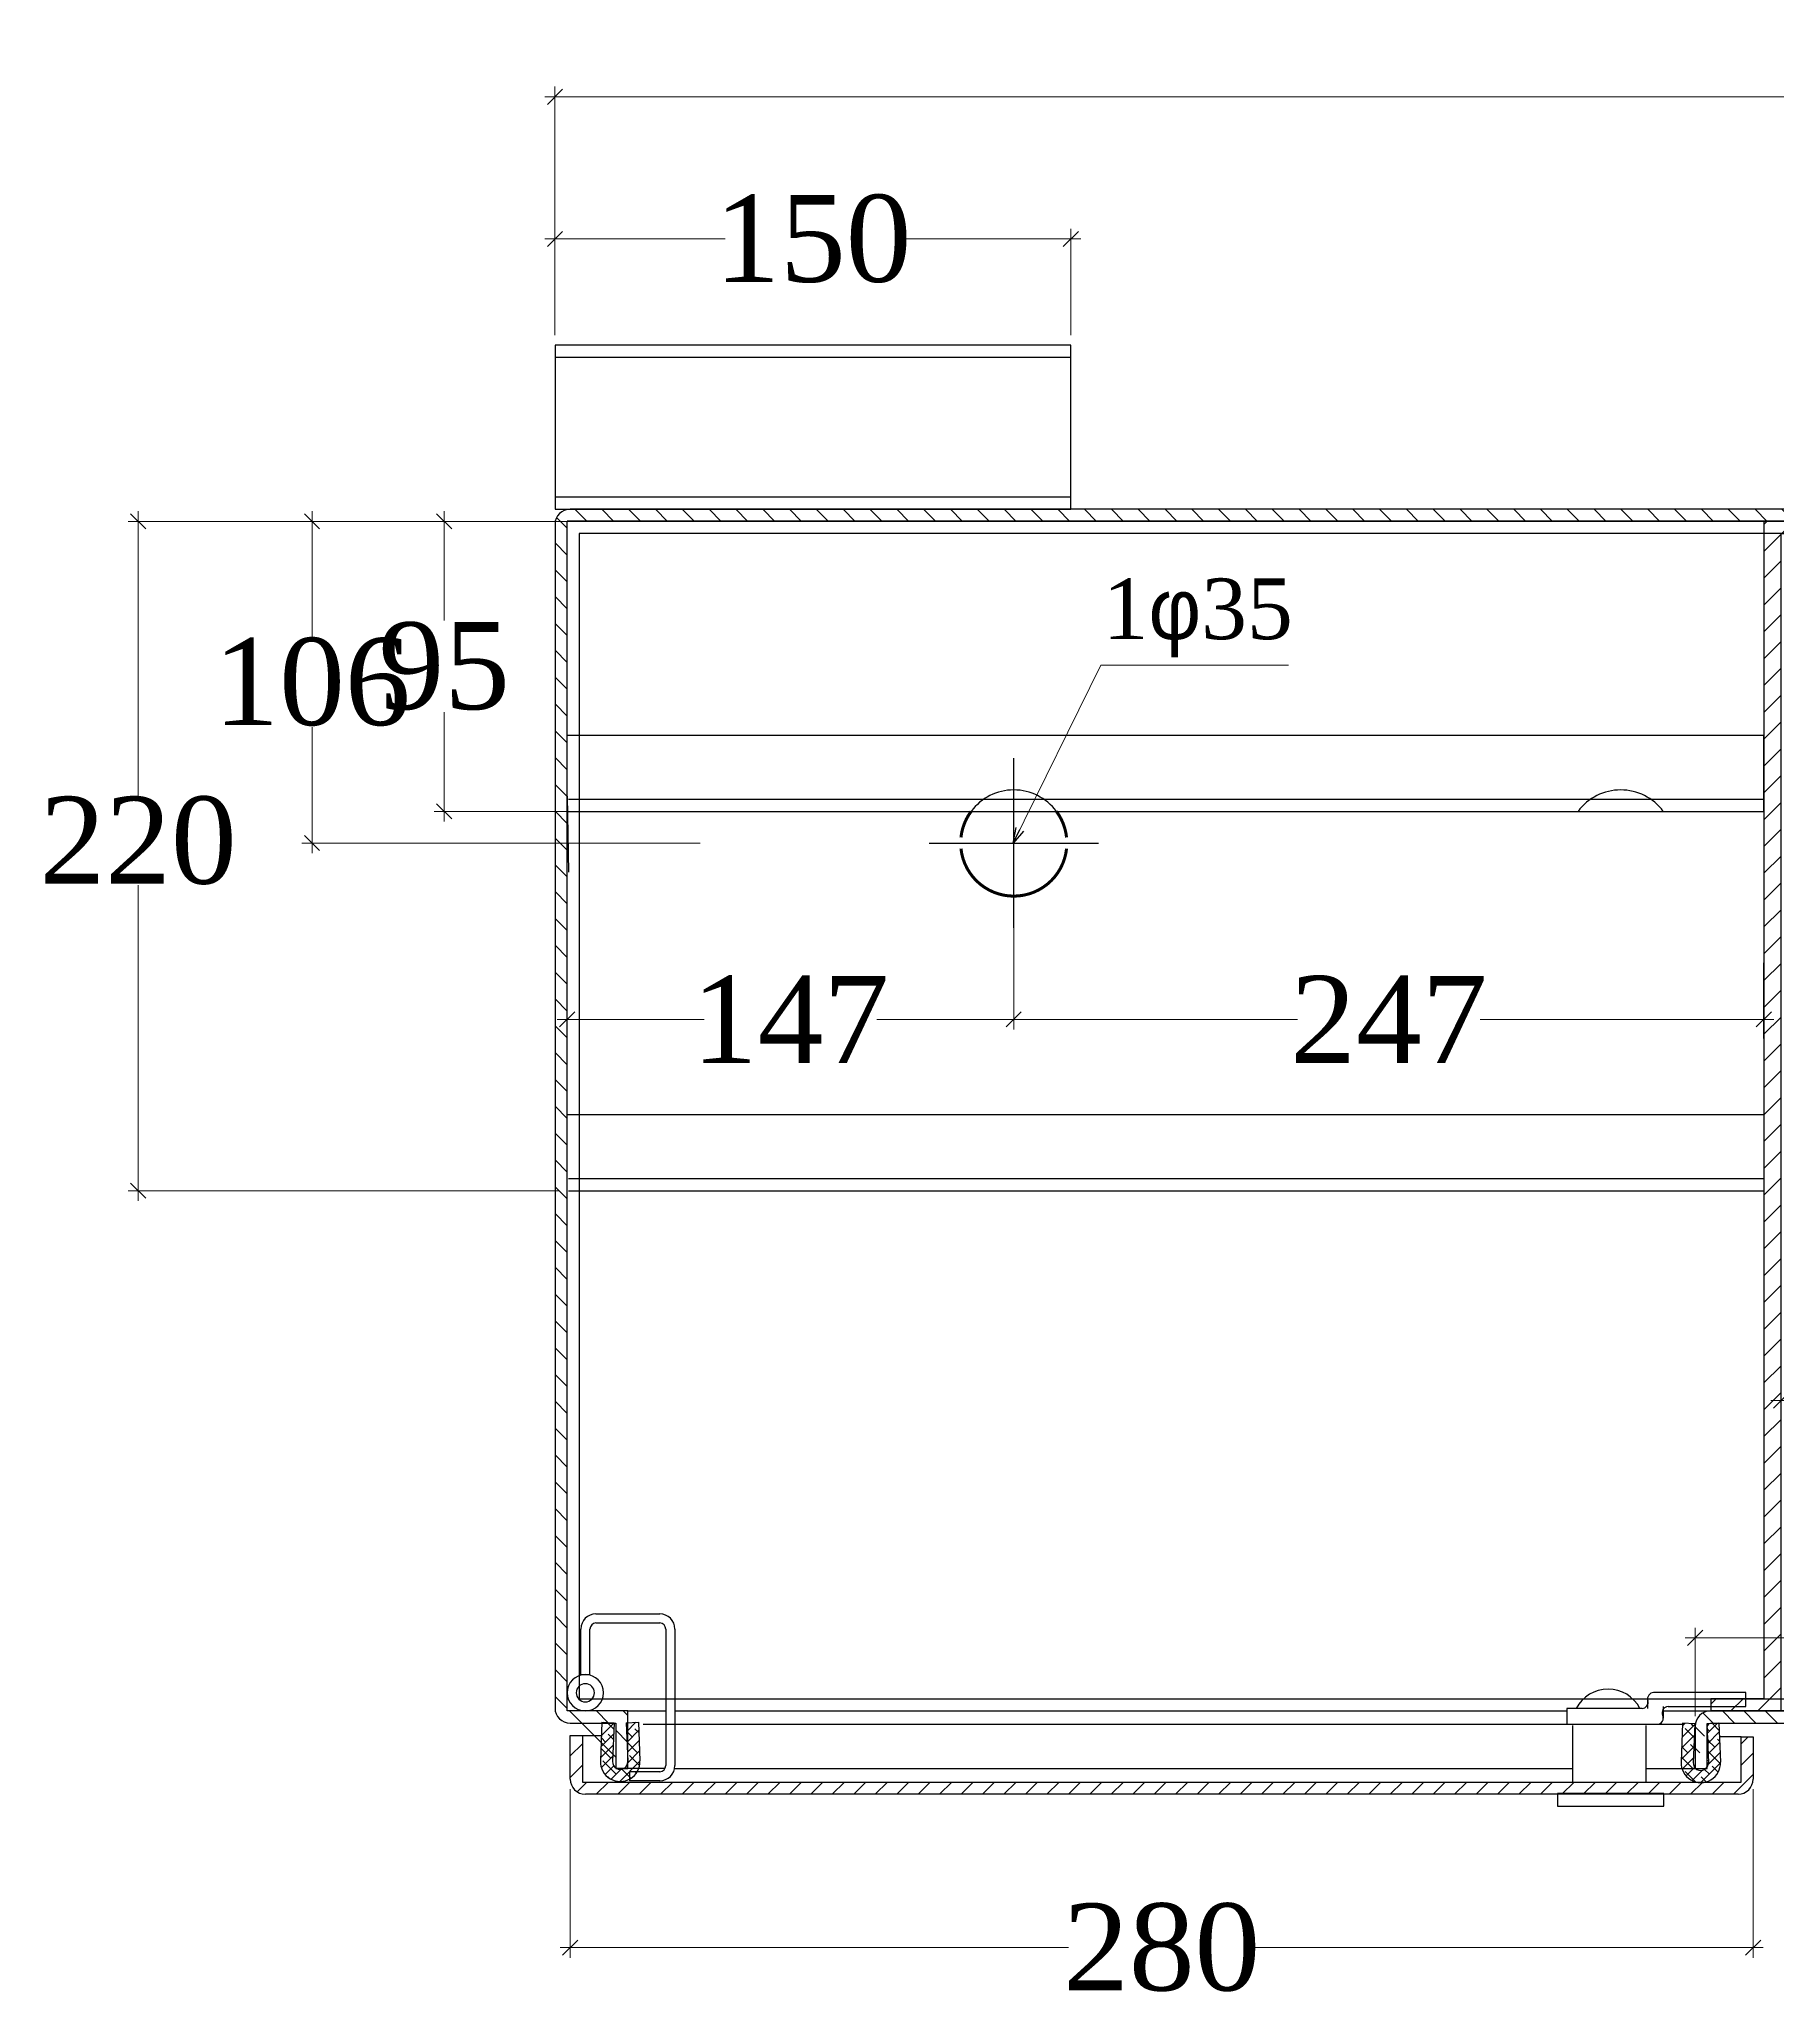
# Model space of a CAD drawing. Header units: inches. Extents: x -246336 to 136055, y -106871 to 69513.
# Drawn here: x -67246 to -65527, y -24993 to -23051 of the extents above; entities that cross this region are included whole.
import ezdxf

# ---------------------------------------------------------------- set-up
doc = ezdxf.new("R2010")
doc.units = ezdxf.units.IN
doc.header["$MEASUREMENT"] = 0
doc.styles.get("Standard").update_dxf_attribs({"font": 'VNTIME_0.TTF', "height": 86})
doc.dimstyles.get("Standard").update_dxf_attribs({"dimtxt": 0.18, "dimasz": 15, "dimexe": 10, "dimexo": 10, "dimgap": 0.09, "dimtad": 0, "dimtih": 1, "dimtoh": 1, "dimdec": 0, "dimzin": 0, "dimdsep": 32, "dimtxsty": 'Standard', "dimblk": 'OBLIQUE', "dimcen": 15, "dimdle": 10, "dimclrd": 3, "dimclre": 3, "dimclrt": 3, "dimadec": 0, "dimazin": 0, "dimtfac": 1, "dimtdec": 0, "dimtofl": 0, "dimtmove": 0, "dimatfit": 3, "dimldrblk": 'OPEN30', "dimfxl": 1, "dimtolj": 1, "dimtzin": 0, "dimlwd": 0, "dimlwe": 0, "dimarcsym": 0})

# ---------------------------------------------------------------- blocks, each defined once
blk = doc.blocks.new('_OBLIQUE')
at = {"color": 0, "linetype": 'ByBlock'}
blk.add_line((-0.5, -0.5), (0.5, 0.5), dxfattribs=at)
blk = doc.blocks.new('*D343')
at = {"color": 3, "lineweight": 0}
for p, q in [((-66750.9, -22888.4), (-66750.9, -23004.6)), ((-65540.4, -22888.4), (-65540.4, -23004.6)), ((-66760.9, -22994.6), (-66236.8, -22994.6)), ((-65530.4, -22994.6), (-66054.4, -22994.6))]:
    blk.add_line(p, q, dxfattribs=at)
at = {"layer": 'Defpoints', "color": 0}
for p in [(-66750.9, -22878.4), (-65540.4, -22878.4), (-65540.4, -22994.6)]:
    blk.add_point(p, dxfattribs=at)
at = {"color": 3, "lineweight": 0, "xscale": 15, "yscale": 15, "zscale": 15, "rotation": 180}
blk.add_blockref('_OBLIQUE', (-66750.9, -22994.6), dxfattribs=at)
at = {"color": 3, "lineweight": 0, "xscale": 15, "yscale": 15, "zscale": 15}
blk.add_blockref('_OBLIQUE', (-65540.4, -22994.6), dxfattribs=at)
at = {"color": 3, "insert": (-66145.6, -22994.6), "char_height": 86, "attachment_point": 5}
blk.add_mtext('\\A1;300', dxfattribs=at)
blk = doc.blocks.new('_Open30')
at = {"color": 0, "linetype": 'ByBlock', "lineweight": -2}
for p, q in [((-1, 0.27), (0, 0)), ((0, 0), (-1, -0.27)), ((0, 0), (-1, 0))]:
    blk.add_line(p, q, dxfattribs=at)
blk = doc.blocks.new('*D351')
at = {"color": 3, "lineweight": 0}
for p, q in [((-66735.8, -23343), (-66735.8, -23097.3)), ((-64017.4, -23343), (-64017.4, -23097.3)), ((-66745.8, -23107.3), (-65469.3, -23107.3)), ((-64007.4, -23107.3), (-65283.9, -23107.3))]:
    blk.add_line(p, q, dxfattribs=at)
at = {"layer": 'Defpoints', "color": 0}
for p in [(-64017.4, -23107.3), (-66735.8, -23353), (-64017.4, -23353)]:
    blk.add_point(p, dxfattribs=at)
at = {"color": 3, "lineweight": 0, "xscale": 15, "yscale": 15, "zscale": 15, "rotation": 180}
blk.add_blockref('_OBLIQUE', (-66735.8, -23107.3), dxfattribs=at)
at = {"color": 3, "lineweight": 0, "xscale": 15, "yscale": 15, "zscale": 15}
blk.add_blockref('_OBLIQUE', (-64017.4, -23107.3), dxfattribs=at)
at = {"color": 3, "insert": (-65376.6, -23107.3), "char_height": 86, "attachment_point": 5}
blk.add_mtext('\\A1;700', dxfattribs=at)
blk = doc.blocks.new('*X341')
at = {"color": 0}
for p, q in [((285.87, 553.82), (281.87, 557.82)), ((294.7, 553.82), (290.7, 557.82)), ((303.54, 553.82), (299.54, 557.82)), ((312.38, 553.82), (308.38, 557.82)), ((321.22, 553.82), (317.22, 557.82)), ((330.06, 553.82), (326.06, 557.82)), ((338.9, 553.82), (334.9, 557.82)), ((347.74, 553.82), (343.74, 557.82)), ((356.58, 553.82), (352.58, 557.82)), ((365.42, 553.82), (361.42, 557.82)), ((374.25, 553.82), (370.25, 557.82)), ((383.09, 553.82), (379.09, 557.82)), ((391.93, 553.82), (387.93, 557.82)), ((400.77, 553.82), (396.77, 557.82)), ((409.61, 553.82), (405.61, 557.82)), ((418.45, 553.82), (414.45, 557.82)), ((427.29, 553.82), (423.29, 557.82)), ((436.13, 553.82), (432.13, 557.82)), ((444.96, 553.82), (440.96, 557.82)), ((453.8, 553.82), (449.8, 557.82)), ((462.64, 553.82), (458.64, 557.82)), ((471.48, 553.82), (467.48, 557.82)), ((480.32, 553.82), (476.32, 557.82)), ((489.16, 553.82), (485.16, 557.82)), ((498, 553.82), (494, 557.82)), ((506.84, 553.82), (502.84, 557.82)), ((515.68, 553.82), (511.68, 557.82)), ((524.51, 553.82), (520.51, 557.82)), ((533.35, 553.82), (529.35, 557.82)), ((542.19, 553.82), (538.19, 557.82)), ((551.03, 553.82), (547.03, 557.82)), ((559.87, 553.82), (555.87, 557.82)), ((568.71, 553.82), (564.71, 557.82)), ((577.55, 553.82), (573.55, 557.82)), ((586.39, 553.82), (582.39, 557.82)), ((595.22, 553.82), (591.22, 557.82)), ((604.06, 553.82), (600.06, 557.82)), ((612.9, 553.82), (608.9, 557.82)), ((621.74, 553.82), (617.74, 557.82)), ((630.58, 553.82), (626.58, 557.82)), ((639.42, 553.82), (635.42, 557.82)), ((648.26, 553.82), (644.26, 557.82)), ((657.1, 553.82), (653.1, 557.82)), ((665.94, 553.82), (661.94, 557.82)), ((674.77, 553.82), (670.77, 557.82)), ((683.61, 553.82), (679.61, 557.82)), ((692.45, 553.82), (688.45, 557.82)), ((701.29, 553.82), (697.29, 557.82)), ((710.13, 553.82), (706.13, 557.82)), ((718.97, 553.82), (714.97, 557.82)), ((727.81, 553.82), (723.81, 557.82)), ((736.65, 553.82), (732.65, 557.82)), ((745.48, 553.82), (741.48, 557.82)), ((754.32, 553.82), (750.32, 557.82)), ((763.16, 553.82), (759.16, 557.82)), ((772, 553.82), (768, 557.82)), ((780.84, 553.82), (776.84, 557.82)), ((789.68, 553.82), (785.68, 557.82)), ((798.52, 553.82), (794.52, 557.82)), ((807.36, 553.82), (803.36, 557.82)), ((816.2, 553.82), (812.2, 557.82)), ((825.03, 553.82), (821.03, 557.82)), ((833.87, 553.82), (829.87, 557.82)), ((842.71, 553.82), (838.71, 557.82)), ((851.55, 553.82), (847.55, 557.82)), ((860.39, 553.82), (856.39, 557.82)), ((869.23, 553.82), (865.23, 557.82)), ((878.07, 553.82), (874.07, 557.82)), ((886.91, 553.82), (882.91, 557.82)), ((895.75, 553.82), (891.75, 557.82)), ((904.58, 553.82), (900.58, 557.82)), ((913.42, 553.82), (909.42, 557.82)), ((922.26, 553.82), (918.26, 557.82)), ((931.1, 553.82), (927.1, 557.82)), ((939.94, 553.82), (935.94, 557.82)), ((948.78, 553.82), (944.78, 557.82)), ((957.62, 553.82), (953.62, 557.82)), ((966.46, 553.82), (962.46, 557.82)), ((975.29, 553.82), (971.29, 557.82)), ((984.13, 553.82), (980.13, 557.82)), ((992.97, 553.82), (988.97, 557.82)), ((1001.81, 553.82), (997.81, 557.82)), ((1010.65, 553.82), (1006.65, 557.82)), ((1019.49, 553.82), (1015.49, 557.82)), ((1028.33, 553.82), (1024.33, 557.82)), ((1037.17, 553.82), (1033.17, 557.82)), ((1046.01, 553.82), (1042.01, 557.82)), ((1054.84, 553.82), (1050.84, 557.82)), ((1063.68, 553.82), (1059.68, 557.82)), ((1072.52, 553.82), (1068.52, 557.82)), ((1081.36, 553.82), (1077.36, 557.82)), ((1090.2, 553.82), (1086.2, 557.82)), ((1099.04, 553.82), (1095.04, 557.82)), ((1107.88, 553.82), (1103.88, 557.82)), ((1116.72, 553.82), (1112.72, 557.82)), ((1125.55, 553.82), (1121.55, 557.82)), ((1134.39, 553.82), (1130.39, 557.82)), ((1143.23, 553.82), (1139.23, 557.82)), ((1152.07, 553.82), (1148.07, 557.82)), ((1160.91, 553.82), (1156.91, 557.82)), ((1169.75, 553.82), (1165.75, 557.82)), ((1181.43, 550.98), (1174.59, 557.82)), ((279.31, 551.54), (275.82, 555.03)), ((279.31, 542.7), (275.31, 546.7)), ((1181.43, 542.15), (1177.43, 546.15)), ((279.31, 533.86), (275.31, 537.86)), ((1181.43, 533.31), (1177.43, 537.31)), ((279.31, 525.02), (275.31, 529.02)), ((1181.43, 524.47), (1177.43, 528.47)), ((279.31, 516.19), (275.31, 520.19)), ((1181.43, 515.63), (1177.43, 519.63)), ((279.31, 507.35), (275.31, 511.35)), ((1181.43, 506.79), (1177.43, 510.79)), ((279.31, 498.51), (275.31, 502.51)), ((1181.43, 497.95), (1177.43, 501.95)), ((279.31, 489.67), (275.31, 493.67)), ((1181.43, 489.11), (1177.43, 493.11)), ((279.31, 480.83), (275.31, 484.83)), ((1181.43, 480.27), (1177.43, 484.27)), ((279.31, 471.99), (275.31, 475.99)), ((1181.43, 471.44), (1177.43, 475.44)), ((279.31, 463.15), (275.31, 467.15)), ((1181.43, 462.6), (1177.43, 466.6)), ((279.31, 454.31), (275.31, 458.31)), ((1181.43, 453.76), (1177.43, 457.76)), ((279.31, 445.47), (275.31, 449.47)), ((1181.43, 444.92), (1177.43, 448.92)), ((279.31, 436.64), (275.31, 440.64)), ((1181.43, 436.08), (1177.43, 440.08)), ((279.31, 427.8), (275.31, 431.8)), ((1181.43, 427.24), (1177.43, 431.24)), ((279.31, 418.96), (275.31, 422.96)), ((1181.43, 418.4), (1177.43, 422.4)), ((279.31, 410.12), (275.31, 414.12)), ((1181.43, 409.56), (1177.43, 413.56)), ((279.31, 401.28), (275.31, 405.28)), ((1181.43, 400.72), (1177.43, 404.72)), ((279.31, 392.44), (275.31, 396.44)), ((1181.43, 391.89), (1177.43, 395.89)), ((279.31, 383.6), (275.31, 387.6)), ((1181.43, 383.05), (1177.43, 387.05)), ((279.31, 374.76), (275.31, 378.76)), ((1181.43, 374.21), (1177.43, 378.21)), ((279.31, 365.92), (275.31, 369.92)), ((1181.43, 365.37), (1177.43, 369.37)), ((279.31, 357.09), (275.31, 361.09)), ((1181.43, 356.53), (1177.43, 360.53)), ((279.31, 348.25), (275.31, 352.25)), ((1181.43, 347.69), (1177.43, 351.69)), ((279.31, 339.41), (275.31, 343.41)), ((1181.43, 338.85), (1177.43, 342.85)), ((279.31, 330.57), (275.31, 334.57)), ((1181.43, 330.01), (1177.43, 334.01)), ((279.31, 321.73), (275.31, 325.73)), ((1181.43, 321.18), (1177.43, 325.18)), ((279.31, 312.89), (275.31, 316.89)), ((1181.43, 312.34), (1177.43, 316.34)), ((279.31, 304.05), (275.31, 308.05)), ((1181.43, 303.5), (1177.43, 307.5)), ((279.31, 295.21), (275.31, 299.21)), ((1181.43, 294.66), (1177.43, 298.66)), ((279.31, 286.38), (275.31, 290.38)), ((1181.43, 285.82), (1177.43, 289.82)), ((279.31, 277.54), (275.31, 281.54)), ((1181.43, 276.98), (1177.43, 280.98)), ((279.31, 268.7), (275.31, 272.7)), ((1181.43, 268.14), (1177.43, 272.14)), ((279.31, 259.86), (275.31, 263.86)), ((1181.43, 259.3), (1177.43, 263.3)), ((279.31, 251.02), (275.31, 255.02)), ((1181.43, 250.46), (1177.43, 254.46)), ((279.31, 242.18), (275.31, 246.18)), ((1181.43, 241.63), (1177.43, 245.63)), ((279.31, 233.34), (275.31, 237.34)), ((1181.43, 232.79), (1177.43, 236.79)), ((279.31, 224.5), (275.31, 228.5)), ((1181.43, 223.95), (1177.43, 227.95)), ((279.31, 215.66), (275.31, 219.66)), ((1181.43, 215.11), (1177.43, 219.11)), ((279.31, 206.83), (275.31, 210.83)), ((1181.43, 206.27), (1177.43, 210.27)), ((279.31, 197.99), (275.31, 201.99)), ((1181.43, 197.43), (1177.43, 201.43)), ((279.31, 189.15), (275.31, 193.15)), ((1181.43, 188.59), (1177.43, 192.59)), ((279.31, 180.31), (275.31, 184.31)), ((1181.43, 179.75), (1177.43, 183.75)), ((279.31, 171.47), (275.31, 175.47)), ((1181.43, 170.91), (1177.43, 174.91)), ((279.31, 162.63), (275.31, 166.63)), ((1181.38, 162.13), (1177.43, 166.08)), ((295.31, 146.63), (280.12, 161.82)), ((292.96, 157.82), (288.96, 161.82)), ((299.31, 151.47), (295.31, 155.47)), ((299.31, 160.31), (297.8, 161.82)), ((1161.43, 155.56), (1157.43, 159.56)), ((1168, 157.82), (1164, 161.82)), ((1176.82, 157.84), (1172.84, 161.82)), ((1161.43, 146.72), (1157.43, 150.72))]:
    blk.add_line(p, q, dxfattribs=at)
blk = doc.blocks.new('*D352')
at = {"color": 3, "lineweight": 0}
for p, q in [((-66732.5, -23527), (-67157.9, -23527)), ((-67147.9, -23517), (-67147.9, -23798.8)), ((-67147.9, -24198.7), (-67147.9, -23886.8)), ((-66732.5, -24188.7), (-67157.9, -24188.7))]:
    blk.add_line(p, q, dxfattribs=at)
at = {"layer": 'Defpoints', "color": 0}
for p in [(-67147.9, -23527), (-66722.5, -23527), (-66722.5, -24188.7)]:
    blk.add_point(p, dxfattribs=at)
at = {"color": 3, "lineweight": 0, "xscale": 15, "yscale": 15, "zscale": 15}
for p, rotation in [((-67147.9, -23527), 90), ((-67147.9, -24188.7), 270)]:
    blk.add_blockref('_OBLIQUE', p, dxfattribs=dict(at, rotation=rotation))
at = {"color": 3, "insert": (-67147.9, -23842.8), "char_height": 86, "attachment_point": 5}
blk.add_mtext('\\A1;220', dxfattribs=at)
blk = doc.blocks.new('*D353')
at = {"color": 3, "lineweight": 0}
for p, q in [((-66720.8, -24780.2), (-66720.8, -24946.9)), ((-65551.3, -24780.2), (-65551.3, -24946.9)), ((-66730.8, -24936.9), (-66228.1, -24936.9)), ((-65541.3, -24936.9), (-66043.9, -24936.9))]:
    blk.add_line(p, q, dxfattribs=at)
at = {"layer": 'Defpoints', "color": 0}
for p in [(-66720.8, -24770.2), (-65551.3, -24770.2), (-65551.3, -24936.9)]:
    blk.add_point(p, dxfattribs=at)
at = {"color": 3, "lineweight": 0, "xscale": 15, "yscale": 15, "zscale": 15, "rotation": 180}
blk.add_blockref('_OBLIQUE', (-66720.8, -24936.9), dxfattribs=at)
at = {"color": 3, "lineweight": 0, "xscale": 15, "yscale": 15, "zscale": 15}
blk.add_blockref('_OBLIQUE', (-65551.3, -24936.9), dxfattribs=at)
at = {"color": 3, "insert": (-66136, -24936.9), "char_height": 86, "attachment_point": 5}
blk.add_mtext('\\A1;280', dxfattribs=at)
blk = doc.blocks.new('*D354')
at = {"color": 3, "lineweight": 0}
for p, q in [((-65618.6, -24630.7), (-65449.6, -24630.7)), ((-65608.6, -24708), (-65608.6, -24620.7)), ((-65449.6, -24708), (-65449.6, -24620.7)), ((-65449.6, -24630.7), (-65281.9, -24630.7))]:
    blk.add_line(p, q, dxfattribs=at)
at = {"layer": 'Defpoints', "color": 0}
for p in [(-65449.6, -24630.7), (-65608.6, -24718), (-65449.6, -24718)]:
    blk.add_point(p, dxfattribs=at)
at = {"color": 3, "lineweight": 0, "xscale": 15, "yscale": 15, "zscale": 15, "rotation": 180}
blk.add_blockref('_OBLIQUE', (-65608.6, -24630.7), dxfattribs=at)
at = {"color": 3, "lineweight": 0, "xscale": 15, "yscale": 15, "zscale": 15}
blk.add_blockref('_OBLIQUE', (-65449.6, -24630.7), dxfattribs=at)
at = {"color": 3, "insert": (-65220.5, -24630.7), "char_height": 86, "attachment_point": 5}
blk.add_mtext('\\A1;40', dxfattribs=at)
blk = doc.blocks.new('*X340')
at = {"color": 0}
for p, q in [((839.53, 210.21), (843.7, 214.37)), ((839.68, 213.89), (840.5, 214.71)), ((843.22, 213.9), (842.5, 214.63)), ((847.83, 211.43), (851.11, 214.71)), ((851.8, 212.4), (849.54, 214.65)), ((839.39, 206.53), (843.56, 210.69)), ((839.69, 210.36), (839.55, 210.51)), ((843.53, 210.06), (840.57, 213.02)), ((843.4, 206.66), (842.34, 207.71)), ((848.53, 212.13), (847.77, 212.89)), ((850.3, 206.83), (847.92, 209.21)), ((847.96, 208.03), (851.82, 211.88)), ((848.1, 204.63), (851.95, 208.48)), ((851.94, 208.72), (851.18, 209.48)), ((839.25, 202.85), (843.41, 207.02)), ((843.22, 199.76), (839.28, 203.7)), ((841.46, 205.06), (839.41, 207.11)), ((839.55, 199.62), (843.27, 203.34)), ((845.75, 195.21), (852.21, 201.67)), ((852.06, 201.53), (848.06, 205.53)), ((848.14, 201.14), (852.08, 205.08)), ((844.01, 195.43), (840.57, 198.87)), ((840.85, 197.39), (843.69, 200.23)), ((842.87, 195.86), (846.28, 199.28)), ((847.52, 195.47), (845.88, 197.11)), ((848.53, 197.99), (846.97, 199.55)), ((851.43, 198.63), (849.41, 200.64))]:
    blk.add_line(p, q, dxfattribs=at)
blk = doc.blocks.new('*D355')
at = {"color": 3, "lineweight": 0}
for p, q in [((-65523.7, -24197), (-65523.7, -24406.2)), ((-65184.4, -24197), (-65184.4, -24406.2)), ((-65533.7, -24396.2), (-65438.6, -24396.2)), ((-65174.4, -24396.2), (-65269.5, -24396.2))]:
    blk.add_line(p, q, dxfattribs=at)
at = {"layer": 'Defpoints', "color": 0}
for p in [(-65523.7, -24187), (-65184.4, -24187), (-65523.7, -24396.2)]:
    blk.add_point(p, dxfattribs=at)
at = {"color": 3, "lineweight": 0, "xscale": 15, "yscale": 15, "zscale": 15, "rotation": 180}
blk.add_blockref('_OBLIQUE', (-65523.7, -24396.2), dxfattribs=at)
at = {"color": 3, "lineweight": 0, "xscale": 15, "yscale": 15, "zscale": 15}
blk.add_blockref('_OBLIQUE', (-65184.4, -24396.2), dxfattribs=at)
at = {"color": 3, "insert": (-65354, -24396.2), "char_height": 86, "attachment_point": 5}
blk.add_mtext('\\A1;115', dxfattribs=at)
blk = doc.blocks.new('*D356')
at = {"color": 3, "lineweight": 0}
for p, q in [((-66721.8, -23527), (-66855.3, -23527)), ((-66845.3, -23517), (-66845.3, -23625.1)), ((-66845.3, -23823.7), (-66845.3, -23715.6)), ((-66721.8, -23813.7), (-66855.3, -23813.7))]:
    blk.add_line(p, q, dxfattribs=at)
at = {"layer": 'Defpoints', "color": 0}
for p in [(-66845.3, -23527), (-66711.8, -23527), (-66711.8, -23813.7)]:
    blk.add_point(p, dxfattribs=at)
at = {"color": 3, "lineweight": 0, "xscale": 15, "yscale": 15, "zscale": 15}
for p, rotation in [((-66845.3, -23527), 90), ((-66845.3, -23813.7), 270)]:
    blk.add_blockref('_OBLIQUE', p, dxfattribs=dict(at, rotation=rotation))
at = {"color": 3, "insert": (-66845.3, -23670.3), "char_height": 86, "attachment_point": 5}
blk.add_mtext('\\A1;95', dxfattribs=at)
blk = doc.blocks.new('*D357')
at = {"color": 3, "lineweight": 0}
for p, q in [((-66745.8, -23247.9), (-66567.7, -23247.9)), ((-66735.8, -23343), (-66735.8, -23237.9)), ((-66215.8, -23247.9), (-66393.8, -23247.9)), ((-66225.8, -23343), (-66225.8, -23237.9))]:
    blk.add_line(p, q, dxfattribs=at)
at = {"layer": 'Defpoints', "color": 0}
for p in [(-66225.8, -23247.9), (-66735.8, -23353), (-66225.8, -23353)]:
    blk.add_point(p, dxfattribs=at)
at = {"color": 3, "lineweight": 0, "xscale": 15, "yscale": 15, "zscale": 15, "rotation": 180}
blk.add_blockref('_OBLIQUE', (-66735.8, -23247.9), dxfattribs=at)
at = {"color": 3, "lineweight": 0, "xscale": 15, "yscale": 15, "zscale": 15}
blk.add_blockref('_OBLIQUE', (-66225.8, -23247.9), dxfattribs=at)
at = {"color": 3, "insert": (-66480.8, -23247.9), "char_height": 86, "attachment_point": 5}
blk.add_mtext('\\A1;150', dxfattribs=at)
blk = doc.blocks.new('*D358')
at = {"color": 3, "lineweight": 0}
for p, q in [((-66464.9, -23527), (-66986, -23527)), ((-66976, -23517), (-66976, -23641.6)), ((-66976, -23855), (-66976, -23730.4)), ((-66592.3, -23845), (-66986, -23845))]:
    blk.add_line(p, q, dxfattribs=at)
at = {"layer": 'Defpoints', "color": 0}
for p in [(-66976, -23527), (-66454.9, -23527), (-66582.3, -23845)]:
    blk.add_point(p, dxfattribs=at)
at = {"color": 3, "lineweight": 0, "xscale": 15, "yscale": 15, "zscale": 15}
for p, rotation in [((-66976, -23527), 90), ((-66976, -23845), 270)]:
    blk.add_blockref('_OBLIQUE', p, dxfattribs=dict(at, rotation=rotation))
at = {"color": 3, "insert": (-66976, -23686), "char_height": 86, "attachment_point": 5}
blk.add_mtext('\\A1;106', dxfattribs=at)
blk = doc.blocks.new('*D359')
at = {"color": 3, "lineweight": 0}
for p, q in [((-66723.8, -23907.5), (-66723.8, -24029.3)), ((-66282.3, -23907.5), (-66282.3, -24029.3)), ((-66733.8, -24019.3), (-66588.3, -24019.3)), ((-66272.3, -24019.3), (-66417.7, -24019.3))]:
    blk.add_line(p, q, dxfattribs=at)
at = {"layer": 'Defpoints', "color": 0}
for p in [(-66723.8, -23897.5), (-66282.3, -23897.5), (-66282.3, -24019.3)]:
    blk.add_point(p, dxfattribs=at)
at = {"color": 3, "lineweight": 0, "xscale": 15, "yscale": 15, "zscale": 15, "rotation": 180}
blk.add_blockref('_OBLIQUE', (-66723.8, -24019.3), dxfattribs=at)
at = {"color": 3, "lineweight": 0, "xscale": 15, "yscale": 15, "zscale": 15}
blk.add_blockref('_OBLIQUE', (-66282.3, -24019.3), dxfattribs=at)
at = {"color": 3, "insert": (-66503, -24019.3), "char_height": 86, "attachment_point": 5}
blk.add_mtext('\\A1;147', dxfattribs=at)
blk = doc.blocks.new('*D360')
at = {"color": 3, "lineweight": 0}
for p, q in [((-66282.3, -23907.5), (-66282.3, -24029.3)), ((-65540.7, -23907.5), (-65540.7, -24029.3)), ((-66292.3, -24019.3), (-66001.9, -24019.3)), ((-65530.7, -24019.3), (-65821.1, -24019.3))]:
    blk.add_line(p, q, dxfattribs=at)
at = {"layer": 'Defpoints', "color": 0}
for p in [(-66282.3, -23897.5), (-65540.7, -23897.5), (-65540.7, -24019.3)]:
    blk.add_point(p, dxfattribs=at)
at = {"color": 3, "lineweight": 0, "xscale": 15, "yscale": 15, "zscale": 15, "rotation": 180}
blk.add_blockref('_OBLIQUE', (-66282.3, -24019.3), dxfattribs=at)
at = {"color": 3, "lineweight": 0, "xscale": 15, "yscale": 15, "zscale": 15}
blk.add_blockref('_OBLIQUE', (-65540.7, -24019.3), dxfattribs=at)
at = {"color": 3, "insert": (-65911.5, -24019.3), "char_height": 86, "attachment_point": 5}
blk.add_mtext('\\A1;247', dxfattribs=at)

msp = doc.modelspace()

# ---------------------------------------------------------------- hatches: boundary and pattern name
at = {"linetype": 'Continuous'}
h = msp.add_hatch(dxfattribs=at)
h.set_pattern_fill('ANSI31', color=256, scale=150, style=0)
h.set_pattern_definition([(45, (-76809.91, -26393.672), (-13.258252, 13.258252), [])])
h.paths.add_polyline_path([(-65593.114, -24690.986), (-65593.114, -24702.986), (-65523.672, -24702.986), (-65523.672, -23538.986), (-65478.672, -23538.986), (-65478.672, -23526.986), (-65540.738, -23526.986), (-65540.738, -24690.986)])
h = msp.add_hatch(dxfattribs=at)
h.set_pattern_fill('ANSI31', color=256, scale=120, angle=90, style=0)
h.set_pattern_definition([(135, (-76809.91, -26393.672), (-10.606602, -10.606602), [])])
edge = h.paths.add_edge_path()
edge.add_line((-65593.601, -24714.986), (-65464.638, -24714.986))
edge.add_line((-65464.638, -24702.986), (-65593.601, -24702.986))
edge.add_arc((-65593.601, -24717.986), 15, 90, 180)
edge.add_line((-65608.601, -24717.986), (-65608.601, -24759.986))
edge.add_line((-65596.601, -24759.986), (-65596.601, -24717.986))
edge.add_line((-65608.601, -24759.986), (-65596.601, -24759.986))
h = msp.add_hatch(dxfattribs=at)
h.set_pattern_fill('ANSI31', color=256, scale=120, style=0)
h.set_pattern_definition([(45, (-76809.91, -26393.672), (-10.606602, 10.606602), [])])
edge = h.paths.add_edge_path()
edge.add_line((-66708.774, -24773.246), (-65563.256, -24773.246))
edge.add_line((-65563.256, -24773.246), (-65563.256, -24728.408))
edge.add_line((-65563.256, -24728.408), (-65551.256, -24728.408))
edge.add_line((-65551.256, -24728.408), (-65551.256, -24770.246))
edge.add_arc((-65566.256, -24770.246), 15, -90, 0, ccw=False)
edge.add_line((-65566.256, -24785.246), (-66705.774, -24785.246))
edge.add_arc((-66705.774, -24770.246), 15, 180, 270, ccw=False)
edge.add_line((-66720.774, -24770.246), (-66720.774, -24727.186))
edge.add_line((-66720.774, -24727.186), (-66708.774, -24727.186))
edge.add_line((-66708.774, -24727.186), (-66708.774, -24773.246))
h = msp.add_hatch(dxfattribs=at)
h.set_pattern_fill('ANSI38', color=256, scale=60, style=0)
h.set_pattern_definition([(45, (-76809.9096, -26393.6716), (-5.303301, 5.303301), []), (135, (-76809.9096, -26393.6716), (-15.9099026, 5.303301), [18.75, -11.25])])
h.paths.add_polyline_path([(-66690.832, -24752.408, 1.03975104), (-66651.862, -24752.408), (-66653.356, -24714.084), (-66665.347, -24714.552), (-66663.853, -24752.876, -1.03975104), (-66678.841, -24752.876), (-66677.347, -24714.552), (-66689.338, -24714.084)])

# ---------------------------------------------------------------- linework, layer by layer
for p, q in [((-66225.774, -23352.986), (-66735.774, -23352.986)), ((-66735.774, -23352.986), (-66735.774, -23514.986)), ((-66225.774, -23364.986), (-66735.774, -23364.986)), ((-66225.774, -23502.986), (-66225.774, -23352.986)), ((-66225.774, -23502.986), (-66735.774, -23502.986)), ((-66225.774, -23514.986), (-66225.774, -23502.986)), ((-66735.774, -23514.986), (-66225.774, -23514.986)), ((-65025.774, -23526.986), (-66723.774, -23526.986)), ((-66723.774, -24702.986), (-66723.774, -23526.986)), ((-65025.774, -23538.986), (-66711.774, -23538.986)), ((-66711.774, -23538.986), (-66711.774, -24690.986)), ((-65540.738, -23738.687), (-66723.774, -23738.687)), ((-65540.738, -23813.286), (-65540.738, -23738.286)), ((-66723.774, -23798.687), (-66722.456, -23873.687)), ((-66722.456, -23801.687), (-65540.738, -23801.687)), ((-66722.456, -23813.687), (-65540.738, -23813.687)), ((-65540.738, -24038.286), (-65540.738, -23963.286)), ((-65540.738, -24113.687), (-66723.774, -24113.687)), ((-66722.456, -24176.687), (-65540.738, -24176.687)), ((-66722.456, -24188.687), (-65540.738, -24188.687)), ((-66695.274, -24606.986), (-66632.274, -24606.986)), ((-66710.274, -24666.986), (-66710.274, -24621.986)), ((-66701.274, -24666.986), (-66701.274, -24621.986)), ((-66695.274, -24615.986), (-66632.274, -24615.986)), ((-66626.274, -24621.986), (-66626.274, -24756.986)), ((-66617.274, -24621.986), (-66617.274, -24756.986)), ((-66710.274, -24666.986), (-66701.274, -24666.986)), ((-66711.774, -24690.986), (-66651.774, -24690.986)), ((-66651.774, -24690.986), (-64101.424, -24690.986)), ((-65655.698, -24690.843), (-65655.698, -24700.444)), ((-65558.558, -24684.843), (-65649.698, -24684.843)), ((-65558.558, -24698.711), (-65558.558, -24684.843)), ((-66663.774, -24702.986), (-66723.774, -24702.986)), ((-66663.774, -24702.986), (-66626.274, -24702.986)), ((-66617.274, -24702.986), (-65735.492, -24702.986)), ((-65661.145, -24700.444), (-65735.492, -24700.444)), ((-65735.492, -24700.444), (-65735.492, -24716.046)), ((-65640.086, -24710.046), (-65640.086, -24698.711)), ((-65640.086, -24702.986), (-65429.247, -24702.986)), ((-65635.337, -24698.711), (-65558.558, -24698.711)), ((-65464.638, -24702.986), (-65593.601, -24702.986)), ((-65558.558, -24698.711), (-65558.558, -24698.711)), ((-66720.774, -24727.186), (-66708.774, -24727.186)), ((-66720.774, -24770.246), (-66720.774, -24727.186)), ((-66708.774, -24727.186), (-66689.849, -24727.186)), ((-66708.774, -24727.186), (-66708.774, -24773.246)), ((-66689.338, -24714.084), (-66690.832, -24752.408)), ((-66689.338, -24714.084), (-66677.347, -24714.552)), ((-66677.347, -24714.552), (-66678.841, -24752.876)), ((-66665.347, -24714.552), (-66653.356, -24714.084)), ((-66665.347, -24714.552), (-66663.853, -24752.876)), ((-66653.356, -24714.084), (-66651.862, -24752.408)), ((-66648.604, -24716.173), (-65620.061, -24716.173)), ((-65735.492, -24716.046), (-65646.086, -24716.046)), ((-65729.752, -24717.193), (-65729.752, -24773.246)), ((-65657.254, -24717.193), (-65657.254, -24773.246)), ((-65621.066, -24715.17), (-65622.56, -24753.494)), ((-65621.066, -24714.789), (-65609.075, -24715.256)), ((-65609.075, -24715.638), (-65610.569, -24753.962)), ((-65608.601, -24717.986), (-65608.601, -24759.986)), ((-65597.075, -24715.256), (-65585.084, -24714.789)), ((-65597.075, -24715.638), (-65595.581, -24753.962)), ((-65596.601, -24759.986), (-65596.601, -24717.986)), ((-65593.601, -24714.986), (-65464.638, -24714.986)), ((-65585.084, -24715.17), (-65583.59, -24753.494)), ((-65563.256, -24728.408), (-65584.568, -24728.408)), ((-65563.256, -24728.408), (-65551.256, -24728.408)), ((-65563.256, -24773.246), (-65563.256, -24728.408)), ((-65551.256, -24728.408), (-65551.256, -24770.246)), ((-66663.774, -24759.646), (-66626.896, -24759.646)), ((-66632.274, -24762.986), (-66662.274, -24762.986)), ((-66662.274, -24762.986), (-66662.274, -24764.372)), ((-66662.274, -24764.372), (-66662.274, -24771.986)), ((-66617.577, -24759.986), (-65729.752, -24759.986)), ((-65657.254, -24759.986), (-65608.965, -24759.986)), ((-65608.601, -24759.986), (-65596.601, -24759.986)), ((-66708.774, -24773.246), (-65563.256, -24773.246)), ((-65566.256, -24785.246), (-66705.774, -24785.246)), ((-66632.274, -24771.986), (-66662.274, -24771.986)), ((-65744.752, -24784.645), (-65744.752, -24797.137)), ((-65639.755, -24784.645), (-65744.752, -24784.645)), ((-65639.755, -24797.137), (-65639.755, -24784.645)), ((-65744.752, -24797.137), (-65639.755, -24797.137))]:
    msp.add_line(p, q)
msp.add_lwpolyline([(-66663.774, -24759.986), (-66663.774, -24702.986), (-66723.774, -24702.986), (-66723.774, -23526.986), (-64029.424, -23526.986), (-64029.424, -24702.986), (-64089.424, -24702.986), (-64089.424, -24759.986), (-64077.424, -24759.986), (-64077.424, -24714.986), (-64032.424, -24714.986, 0.41421356), (-64017.424, -24699.986), (-64017.424, -23529.986, 0.41421356), (-64032.424, -23514.986), (-66720.774, -23514.986, 0.41421356), (-66735.774, -23529.986), (-66735.774, -24699.986, 0.41421356), (-66720.774, -24714.986), (-66675.774, -24714.986), (-66675.774, -24759.986), (-66663.774, -24759.986), (-66675.774, -24759.986)], format="xyb")
msp.add_lwpolyline([(-65593.114, -24690.986), (-65593.114, -24702.986), (-65523.672, -24702.986), (-65523.672, -23538.986), (-65478.672, -23538.986), (-65478.672, -23526.986), (-65540.738, -23526.986), (-65540.738, -24690.986)], close=True)
at = {"color": 3}
for points in [[(-66282.256, -23928.728), (-66282.256, -23761.245)], [(-66365.998, -23844.986), (-66198.515, -23844.986)]]:
    msp.add_lwpolyline(points, dxfattribs=at)
at = {"const_width": 3}
for points in [[(-66324.406, -23813.687, 0.13409065), (-66334.464, -23839.455, 0.13409065)], [(-66230.048, -23839.455, 0.13409065), (-66240.106, -23813.687)], [(-66334.464, -23850.517, 0.89965961), (-66230.048, -23850.517, 0.89965961)]]:
    msp.add_lwpolyline(points, format="xyb", dxfattribs=at)
for centre, radius, start, end in [((-66282.256, -23844.986), 52.5, 36.596217, 143.403783), ((-65682.256, -23844.986), 52.5, 36.596217, 143.403783), ((-66695.274, -24621.986), 15, 90, 180), ((-66632.274, -24621.986), 15, 0, 90), ((-66695.274, -24621.986), 6, 90, 180), ((-66632.274, -24621.986), 6, 0, 90), ((-66705.774, -24684.986), 18, 90, 270), ((-66705.774, -24684.986), 18, 270, 90), ((-66705.774, -24684.986), 9, 90, 270), ((-66705.774, -24684.986), 9, 270, 90), ((-65694.728, -24716.946), 35.571, 27.641017, 152.358983), ((-65661.145, -24694.444), 6, 270, 17.464245), ((-65649.698, -24690.843), 6, 90, 197.464245), ((-65646.086, -24710.046), 6, 270, 26.395711), ((-65635.337, -24704.711), 6, 90, 206.395711), ((-65593.601, -24717.986), 15, 90, 180), ((-65593.601, -24718.367), 3, 90, 180), ((-66705.774, -24770.246), 15, 180, 270), ((-66671.347, -24753.168), 19.5, 177.767101, 2.232899), ((-66671.347, -24753.168), 7.5, 177.767101, 2.232899), ((-66632.274, -24756.986), 6, 270, 0), ((-66632.274, -24756.986), 15, 270, 0), ((-65603.075, -24754.254), 19.5, 177.767101, 2.232899), ((-65603.075, -24754.254), 7.5, 177.767101, 2.232899), ((-65566.256, -24770.246), 15, 270, 0)]:
    msp.add_arc(centre, radius, start, end)

# ---------------------------------------------------------------- block references
at = {"xscale": 3, "yscale": 3, "zscale": 3}
for name, p in [('*X341', (-67561.704, -25188.457)), ('*X340', (-68140.196, -25359.384))]:
    msp.add_blockref(name, p, dxfattribs=at)

# ---------------------------------------------------------------- texts
at = {"insert": (-66194.334, -23583.431), "char_height": 60, "attachment_point": 1}
msp.add_mtext('1{\\fSymbol|b0|i0|c2|p18;f}35', dxfattribs=at)

# ---------------------------------------------------------------- dimensions: what is measured, and where the dimension line sits
for base, p1, p2, text, picture, middle in [((-65540.382, -22994.627), (-66750.85, -22878.422), (-65540.382, -22878.422), '300', '*D343', (-66145.616, -22994.627)), ((-66282.256, -24019.255), (-66723.774, -23897.486), (-66282.256, -23897.486), '147', '*D359', (-66503.015, -24019.255)), ((-65540.738, -24019.255), (-66282.256, -23897.486), (-65540.738, -23897.486), '247', '*D360', (-65911.497, -24019.255)), ((-65523.672, -24396.237), (-65184.424, -24186.986), (-65523.672, -24186.986), '115', '*D355', (-65354.048, -24396.237)), ((-65551.256, -24936.883), (-66720.774, -24770.246), (-65551.256, -24770.246), '280', '*D353', (-66136.015, -24936.883))]:
    dim = msp.add_linear_dim(base=base, p1=p1, p2=p2, text=text, dimstyle='Standard')
    dim.commit()
    dim.dimension.update_dxf_attribs({"geometry": picture, "text_midpoint": middle})
for base, p1, p2, text, picture, middle in [((-64017.424, -23107.258), (-66735.774, -23352.986), (-64017.424, -23352.986), '700', '*D351', (-65376.599, -23107.258)), ((-66225.774, -23247.893), (-66735.774, -23352.986), (-66225.774, -23352.986), '150', '*D357', (-66480.774, -23247.893)), ((-65449.638, -24630.746), (-65608.601, -24717.986), (-65449.638, -24717.986), '40', '*D354', (-65220.469, -24630.746))]:
    dim = msp.add_linear_dim(base=base, p1=p1, p2=p2, text=text, dimstyle='Standard')
    dim.commit()
    dim.dimension.update_dxf_attribs({"geometry": picture, "text_midpoint": middle, "dimtype": 160})
for base, p1, p2, text, picture, middle in [((-67147.946, -23526.986), (-66722.456, -24188.687), (-66722.456, -23526.986), '220', '*D352', (-67147.946, -23842.837)), ((-66976.03, -23526.986), (-66582.256, -23844.986), (-66454.853, -23526.986), '106', '*D358', (-66976.03, -23685.986))]:
    dim = msp.add_linear_dim(base=base, p1=p1, p2=p2, angle=90, text=text, dimstyle='Standard')
    dim.commit()
    dim.dimension.update_dxf_attribs({"geometry": picture, "text_midpoint": middle, "dimtype": 160})
dim = msp.add_linear_dim(base=(-66845.33, -23526.986), p1=(-66711.774, -23813.687), p2=(-66711.774, -23526.986), angle=90, text='95', dimstyle='Standard')
dim.commit()
dim.dimension.update_dxf_attribs({"geometry": '*D356', "text_midpoint": (-66845.33, -23670.337)})

# ---------------------------------------------------------------- leaders
at = {"annotation_type": 0, "has_hookline": 1, "hookline_direction": 0, "text_width": 163.99}
msp.add_leader([(-66282.827, -23844.986), (-66196.054, -23669.166), (-66010.76, -23669.166)], dimstyle='Standard', override={"dimgap": 5, "dimtad": 0}, dxfattribs=at)

doc.saveas('drawing.dxf')
